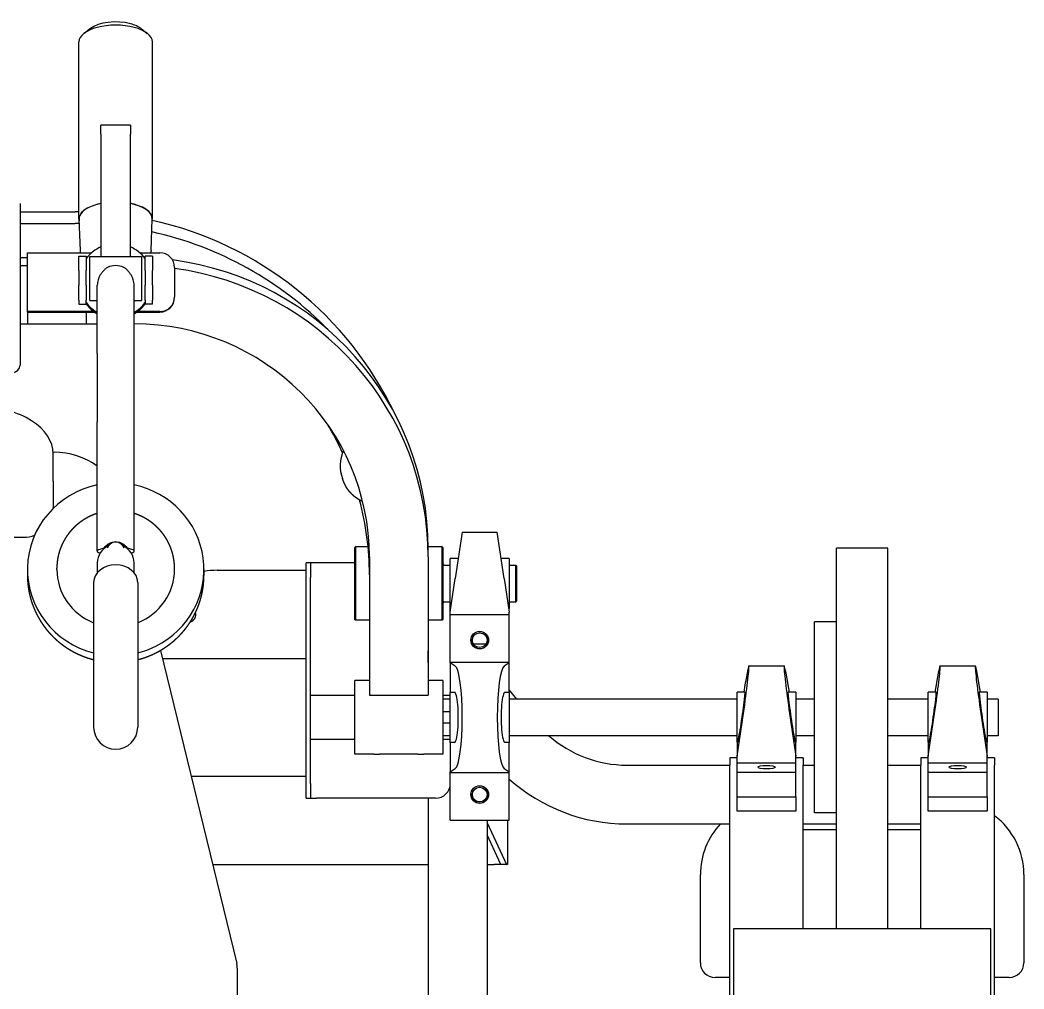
# Model space of a CAD drawing. Header units: millimetres. Extents: x -112665 to -16847, y 30630 to 100849.
# Drawn here: x -89769 to -89087, y 41914 to 42573 of the extents above; entities that cross this region are included whole.
import ezdxf

# ---------------------------------------------------------------- set-up
doc = ezdxf.new("R2010")
doc.units = ezdxf.units.MM
doc.layers.add('equipments', color=36, linetype='Continuous')
doc.layers.add('furniture', color=26, linetype='Continuous')

# ---------------------------------------------------------------- blocks, each defined once
blk = doc.blocks.new('Fit38')
at = {"layer": 'equipments'}
for p, q in [((-524.71, 1244.92), (-529.01, 1241.62)), ((-490.29, 1244.92), (-485.99, 1241.62)), ((-532.5, 1115.55), (-532.5, 1235.84)), ((-482.5, 1115.55), (-482.5, 1235.84)), ((-517.5, 1173.17), (-517.5, 1179.17)), ((-497.5, 1179.17), (-517.5, 1179.17)), ((-497.5, 1179.17), (-497.5, 1173.17)), ((-517.5, 1173.17), (-517.5, 1089.91)), ((-497.5, 1089.91), (-497.5, 1173.17)), ((-572.5, 1126), (-572.5, 1016)), ((-572.5, 1120.21), (-535, 1120.21)), ((-531.53, 1093.94), (-532.37, 1115.35)), ((-483.47, 1093.94), (-482.63, 1115.35)), ((-572.5, 1112.27), (-535, 1112.27)), ((-567.5, 1092.39), (-523.88, 1092.39)), ((-567.5, 1052.41), (-567.5, 1092.39)), ((-491.12, 1092.39), (-477.5, 1092.39)), ((-572.5, 1089.21), (-567.5, 1089.21)), ((-532.5, 1080.43), (-532.5, 1090.09)), ((-532.5, 1090.09), (-527.5, 1090.09)), ((-527.5, 1090.09), (-527.5, 1080.43)), ((-525, 1089.91), (-490, 1089.91)), ((-525, 1059.91), (-525, 1089.91)), ((-490, 1089.91), (-490, 1059.91)), ((-487.5, 1080.43), (-487.5, 1090.09)), ((-482.5, 1090.09), (-487.5, 1090.09)), ((-482.5, 1090.09), (-482.5, 1080.43)), ((-572.5, 1083.65), (-567.5, 1083.65)), ((-532.5, 1080.43), (-532.5, 1070.44)), ((-527.5, 1070.44), (-527.5, 1080.43)), ((-487.5, 1080.43), (-487.5, 1070.44)), ((-482.5, 1070.44), (-482.5, 1080.43)), ((-467.5, 1082.39), (-467.5, 1062.41)), ((-532.5, 1060.1), (-532.5, 1070.44)), ((-527.5, 1070.44), (-527.5, 1060.1)), ((-520, 1023.93), (-520, 1070.28)), ((-495, 1023.93), (-495, 1070.28)), ((-487.5, 1060.1), (-487.5, 1070.44)), ((-482.5, 1070.44), (-482.5, 1060.1)), ((-532.5, 1060.1), (-532.5, 1057.48)), ((-527.5, 1057.48), (-527.5, 1060.1)), ((-527.5, 1057.48), (-527.5, 1058.53)), ((-525, 1059.91), (-520, 1059.91)), ((-495, 1059.91), (-490, 1059.91)), ((-487.5, 1060.1), (-487.5, 1057.48)), ((-487.5, 1058.53), (-487.5, 1057.48)), ((-482.5, 1057.48), (-482.5, 1060.1)), ((-467.5, 1062.06), (-467.5, 1062.41)), ((-522.41, 1052.41), (-567.5, 1052.41)), ((-567.5, 1052.06), (-567.5, 1052.41)), ((-567.5, 1052.06), (-521.92, 1052.06)), ((-527.5, 1052.06), (-567.5, 1052.06)), ((-567.5, 1052.06), (-567.5, 1044.04)), ((-532.5, 1057.48), (-527.5, 1057.48)), ((-527.5, 1052.06), (-527.5, 1044.04)), ((-493.08, 1052.06), (-477.5, 1052.06)), ((-477.5, 1052.41), (-492.59, 1052.41)), ((-482.5, 1057.48), (-487.5, 1057.48)), ((-572.5, 1044.04), (-520, 1044.04)), ((-567.5, 1044.04), (-527.5, 1044.04)), ((-520, 1023.93), (-520, 977.48)), ((-495, 977.48), (-495, 1023.93)), ((-520, 889.45), (-520, 977.48)), ((-495, 889.45), (-495, 977.48)), ((-550.02, 956.75), (-549.31, 956.75)), ((-550, 940.31), (-550, 955.79)), ((-550, 937.05), (-550, 940.31)), ((-550, 937.05), (-550, 918.96)), ((-550, 936.78), (-550, 937.05)), ((-352.51, 936.84), (-353.3, 938.94)), ((-271.9, 902.48), (-276.6, 870.87)), ((-271.9, 902.48), (-248.1, 902.48)), ((-243.4, 870.87), (-248.1, 902.48)), ((-780, 898.96), (-570, 898.96)), ((-515.5, 891.15), (-515.5, 891.44)), ((-499.5, 891.44), (-499.5, 891.15)), ((-345, 891.98), (-344.5, 892.48)), ((-345, 842.98), (-345, 891.98)), ((-344.5, 892.48), (-344.5, 842.48)), ((-335.92, 892.48), (-344.5, 892.48)), ((-285.5, 892.48), (-295, 892.48)), ((-295, 885.59), (-295, 891.16)), ((-285.5, 842.48), (-285.5, 892.48)), ((-285, 891.98), (-285.5, 892.48)), ((-285, 891.98), (-285, 842.98)), ((17.5, 891.48), (-17.5, 891.48)), ((-17.5, 873.76), (-17.5, 891.48)), ((17.5, 873.76), (17.5, 891.48)), ((-520, 881.55), (-520, 874.83)), ((-495, 874.83), (-495, 881.55)), ((-375, 881.48), (-378, 881.48)), ((-378, 871.48), (-378, 881.48)), ((-371, 881.48), (-375, 881.48)), ((-375, 881.48), (-375, 871.48)), ((-345, 881.48), (-371, 881.48)), ((-335, 885.59), (-335, 791.52)), ((-295, 885.59), (-295, 791.52)), ((-280, 867.48), (-280, 884.48)), ((-274.57, 884.48), (-280, 884.48)), ((-240, 884.48), (-245.43, 884.48)), ((-240, 884.48), (-240, 867.48)), ((-567.5, 877.13), (-567.5, 872.97)), ((-547.5, 877.13), (-547.5, 877.92)), ((-467.5, 877.13), (-467.5, 877.92)), ((-447.5, 877.13), (-447.5, 872.97)), ((-438.48, 876.48), (-378, 876.48)), ((-295, 875.15), (-295, 873.46)), ((-284, 879.95), (-280, 879.95)), ((-240, 879.95), (-235.5, 879.95)), ((-235.5, 855), (-235.5, 879.95)), ((-235, 879.45), (-235.5, 879.95)), ((-235, 879.45), (-235, 855.5)), ((-17.5, 632.62), (-17.5, 873.76)), ((17.5, 632.62), (17.5, 873.76)), ((-522.5, 868.3), (-522.5, 769.79)), ((-492.5, 868.3), (-492.5, 769.79)), ((-378, 731.48), (-378, 871.48)), ((-375, 731.48), (-375, 871.48)), ((-295, 873.46), (-295, 813.75)), ((-280, 847.97), (-276.6, 870.87)), ((-280, 850.48), (-280, 867.48)), ((-243.4, 870.87), (-240, 847.97)), ((-240, 867.48), (-240, 850.48)), ((-284, 855), (-280, 855)), ((-240, 855), (-235.5, 855)), ((-235, 855.5), (-235.5, 855)), ((-280, 847.97), (-280, 850.48)), ((-279.63, 850.48), (-280, 850.48)), ((-280, 846.48), (-280, 847.97)), ((-280, 813.98), (-280, 846.48)), ((-280, 846.48), (-240, 846.48)), ((-240, 850.48), (-240.37, 850.48)), ((-240, 846.48), (-240, 847.97)), ((-240, 813.98), (-240, 846.48)), ((-345, 842.98), (-344.5, 842.48)), ((-335, 842.48), (-344.5, 842.48)), ((-285.5, 842.48), (-295, 842.48)), ((-285, 842.98), (-285.5, 842.48)), ((-32.5, 711.48), (-32.5, 841.48)), ((-17.5, 841.48), (-32.5, 841.48)), ((-264.33, 826.48), (-255.67, 826.48)), ((-264.33, 826.48), (-255.67, 826.48)), ((-477.11, 821.99), (-425.14, 609.06)), ((-295, 813.75), (-295, 821.7)), ((-475.76, 816.48), (-378, 816.48)), ((-295, 813.75), (-295, 813.75)), ((-280, 813.54), (-280, 813.98)), ((-280, 813.98), (-240, 813.98)), ((-276.6, 811.31), (-280, 813.54)), ((-280, 813.54), (-280, 793.48)), ((-240, 813.54), (-243.4, 811.31)), ((-240, 813.54), (-240, 813.98)), ((-240, 793.48), (-240, 813.54)), ((-77, 811.54), (-53, 811.54)), ((53, 811.54), (77, 811.54)), ((-345, 751.48), (-345, 801.48)), ((-335, 801.48), (-345, 801.48)), ((-285, 801.48), (-295, 801.48)), ((-285, 801.48), (-285, 751.48)), ((-280, 759.48), (-280, 793.48)), ((-277.1, 793.48), (-280, 793.48)), ((-240, 793.48), (-242.9, 793.48)), ((-240, 794.88), (-235.02, 788.95)), ((-240, 793.48), (-240, 759.48)), ((-85, 773.18), (-85, 793.54)), ((-79.62, 793.54), (-85, 793.54)), ((-45, 793.54), (-50.38, 793.54)), ((-45, 793.54), (-45, 773.18)), ((45, 773.18), (45, 793.54)), ((50.38, 793.54), (45, 793.54)), ((85, 793.54), (79.62, 793.54)), ((85, 793.54), (85, 773.18)), ((-375, 791.48), (-345, 791.48)), ((-335, 791.52), (-295, 791.52)), ((-285, 791.48), (-280, 791.48)), ((-280, 788.95), (-285, 788.95)), ((-85, 788.95), (-240, 788.95)), ((-32.5, 788.95), (-45, 788.95)), ((45, 788.95), (17.5, 788.95)), ((92.5, 788.95), (85, 788.95)), ((92.5, 788.95), (92.5, 764)), ((-285, 780.48), (-280, 780.48)), ((-280, 772.48), (-285, 772.48)), ((-85, 759.54), (-85, 773.18)), ((-85, 750.1), (-81.6, 772.99)), ((-48.4, 772.99), (-45, 750.1)), ((-45, 773.18), (-45, 759.54)), ((45, 759.54), (45, 773.18)), ((45, 750.1), (48.4, 772.99)), ((81.6, 772.99), (85, 750.1)), ((85, 773.18), (85, 759.54)), ((-345, 761.48), (-375, 761.48)), ((-280, 764), (-285, 764)), ((-280, 761.48), (-285, 761.48)), ((-277.1, 759.48), (-280, 759.48)), ((-280, 759.48), (-280, 739.41)), ((-240, 759.48), (-242.9, 759.48)), ((-85, 764), (-240, 764)), ((-240, 739.41), (-240, 759.48)), ((-85, 759.54), (-85, 750.1)), ((-84.58, 759.54), (-85, 759.54)), ((-45, 759.54), (-45.42, 759.54)), ((-32.5, 764), (-45, 764)), ((-45, 750.1), (-45, 759.54)), ((45, 764), (17.5, 764)), ((45, 759.54), (45, 750.1)), ((45.42, 759.54), (45, 759.54)), ((85, 759.54), (84.58, 759.54)), ((92.5, 764), (85, 764)), ((85, 750.1), (85, 759.54)), ((-331.97, 751.48), (-345, 751.48)), ((-301.97, 751.48), (-328.03, 751.48)), ((-285, 751.48), (-298.03, 751.48)), ((-160, 744), (-90, 744)), ((-85, 749), (-90, 749)), ((-90, 749), (-90, 744.08)), ((-90, 582.79), (-90, 744.08)), ((-85, 745.61), (-85, 750.1)), ((-85, 739.19), (-85, 745.61)), ((-85, 745.61), (-45, 745.61)), ((-45, 745.61), (-45, 750.1)), ((-40, 749), (-45, 749)), ((-45, 739.19), (-45, 745.61)), ((-40, 749), (-40, 744.08)), ((-40, 632.62), (-40, 744.08)), ((-40, 744), (-32.5, 744)), ((17.5, 744), (40, 744)), ((45, 749), (40, 749)), ((40, 749), (40, 744.08)), ((40, 632.62), (40, 744.08)), ((45, 745.61), (45, 750.1)), ((45, 739.19), (45, 745.61)), ((45, 745.61), (85, 745.61)), ((85, 745.61), (85, 750.1)), ((90, 749), (85, 749)), ((85, 739.19), (85, 745.61)), ((90, 749), (90, 744.08)), ((90, 582.79), (90, 744.08)), ((-280, 739.41), (-276.6, 741.64)), ((-280, 738.98), (-280, 739.41)), ((-280, 706.48), (-280, 738.98)), ((-280, 738.98), (-240, 738.98)), ((-243.4, 741.64), (-240, 739.41)), ((-240, 738.98), (-240, 739.41)), ((-240, 706.48), (-240, 738.98)), ((-85, 722.53), (-85, 739.19)), ((-85, 739.19), (-45, 739.19)), ((-45, 722.53), (-45, 739.19)), ((45, 722.53), (45, 739.19)), ((45, 739.19), (85, 739.19)), ((85, 722.53), (85, 739.19)), ((-456.24, 736.48), (-378, 736.48)), ((-378, 721.48), (-378, 731.48)), ((-375, 731.48), (-375, 721.48)), ((-378, 721.48), (-375, 721.48)), ((-375, 721.48), (-371, 721.48)), ((-290, 721.48), (-371, 721.48)), ((-295, 721.48), (-295, 436.48)), ((-85, 712.73), (-85, 722.53)), ((-85, 722.53), (-45, 722.53)), ((-85, 722.53), (-45, 722.53)), ((-45, 722.53), (-45, 712.73)), ((45, 712.73), (45, 722.53)), ((45, 722.53), (85, 722.53)), ((45, 722.53), (85, 722.53)), ((85, 722.53), (85, 712.73)), ((-45, 712.73), (-85, 712.73)), ((-17.5, 711.48), (-32.5, 711.48)), ((85, 712.73), (45, 712.73)), ((-280, 706.48), (-240, 706.48)), ((-255, 706.48), (-255, 436.48)), ((-255, 704.85), (-241.84, 676.48)), ((-241.21, 706.48), (-241.21, 676.48)), ((-160, 704), (-90, 704)), ((-40, 704), (-17.5, 704)), ((17.5, 704), (40, 704)), ((-245.71, 676.48), (-255, 696.52)), ((-17.5, 700), (-40, 700)), ((40, 700), (17.5, 700)), ((-438.48, 676.48), (-295, 676.48)), ((-255, 676.48), (-250.21, 676.48)), ((-245.71, 676.48), (-250.21, 676.48)), ((-241.84, 676.48), (-245.71, 676.48)), ((-241.84, 676.48), (-241.51, 676.48)), ((-241.21, 676.48), (-241.51, 676.48)), ((-110, 609.59), (-110, 669.59)), ((110, 669.59), (110, 609.59)), ((87.5, 632.62), (-87.5, 632.62)), ((-87.5, 632.62), (-87.5, 584.02)), ((87.5, 584.02), (87.5, 632.62)), ((-425, 605.9), (-425, 607.88)), ((-425, 605.9), (-425, 541.16)), ((-90, 599.59), (-100, 599.59)), ((100, 599.59), (90, 599.59))]:
    blk.add_line(p, q, dxfattribs=at)
for centre, radius in [((-260, 828.98), 6), ((-260, 828.98), 5), ((-260, 723.98), 6), ((-260, 723.98), 5)]:
    blk.add_circle(centre, radius, dxfattribs=at)
for centre, radius, start, end in [((-577.5, 1016), 5, 270, 0), ((-570, 918.96), 20, 358.85388, 359.99999), ((-570, 918.96), 20, 269.99999, 291.73733), ((-507.5, 881.55), 12.5, 113.82423, 180), ((-507.5, 881.55), 12.5, 0, 66.17577), ((-284, 880.95), 1, 180, 270), ((-438.48, 826.48), 50, 90, 100.39637), ((-284, 854), 1, 90, 180), ((-458.48, 846.48), 5.5, 286.74907, 14.95244), ((-260, 828.98), 5.75, 170, 100), ((-507.5, 769.79), 15, 180, 0), ((-160, 824), 80, 228.58766, 270), ((-290, 731.48), 10, 270, 0), ((-160, 824), 120, 228.18969, 270), ((-260, 723.98), 5.75, 170, 100), ((-60, 669.59), 50, 136.51859, 180), ((60, 669.59), 50, 0, 53.1301), ((-438.48, 726.48), 50, 266.39626, 270), ((-100, 609.59), 10, 180, 270), ((100, 609.59), 10, 270, 0)]:
    blk.add_arc(centre, radius, start, end, dxfattribs=at)
for centre, major_axis, ratio, start_param, end_param in [((-507.5, 1240.29), (-20, 0), 0.45399, -2.094395, -0.534633), ((-507.5, 1235.84), (25, 0), 0.45399, 1.047198, 3.141593), ((-507.5, 1240.29), (-20, 0), 0.45399, -2.606959, -2.094395), ((-507.5, 1235.84), (25, 0), 0.45399, 0, 1.047198), ((-535, 881.4), (240, 0), 0.995058, 1.560379, 1.570796), ((-507.5, 1115.55), (25, 0), 0.45399, 1.982313, 3.260219), ((-507.5, 1115.55), (-24.87, 0), 0.45399, -0.401426, 0.017794), ((-507.5, 1115.55), (-24.87, 0), 0.45399, -1.15705, -0.401426), ((-507.5, 1115.55), (25, 0), 0.45399, 1.047198, 1.159279), ((-507.5, 1115.55), (-24.87, 0), 0.45399, 3.123799, 4.298643), ((-507.5, 1115.55), (25, 0), 0.45399, -0.118626, 1.047198), ((-535, 881.4), (240, 0), 0.995058, 0.439495, 1.35076), ((-535, 873.46), (240, 0), 0.995058, 1.559329, 1.570796), ((-535, 873.46), (240, 0), 0.995058, 0.769552, 1.352287), ((-507.5, 1073.52), (25, 0), 0.999391, 1.982313, 2.498092), ((-507.5, 1073.52), (25, 0), 0.999391, 0.643501, 1.159279), ((-477.5, 1082.39), (10, 0), 0.999391, 0, 1.570796), ((-495, 891.16), (200, 0), 0.990268, 0, 1.440009), ((-507.5, 1071.82), (-12.5, 0), 0.951057, -2.034444, -1.107149), ((-495, 885.59), (200, 0), 0.990268, 0, 1.432859), ((-507.5, 1073.52), (25, 0), 0.999391, -2.498092, -2.094395), ((-507.5, 1073.52), (25, 0), 0.999391, -1.047198, -0.643501), ((-477.5, 1062.41), (10, 0), 0.999391, -1.570796, 0), ((-477.5, 1062.06), (-10, 0), 0.999391, 1.570796, 3.141593), ((-507.5, 1072.47), (-25, 0), 0.999391, 0.643501, 1.047198), ((-507.5, 1072.47), (-25, 0), 0.999391, 2.094395, 2.498092), ((-495, 885.59), (160, 0), 0.990268, 0, 1.570796), ((-600, 955.79), (-50, 0), 0.633403, 3.141592, 4.712389), ((-535, 873.46), (200, 0), 0.995058, 0.430221, 0.540803), ((-549.31, 907), (-50, 0), 0.995058, -2.19717, -1.570796), ((-330, 947.6), (-24.87, 0), 0.995058, -0.428522, 0.357531), ((-507.5, 877.13), (60, 0), 0.978148, 1.780667, 4.459709), ((-507.5, 877.13), (60, 0), 0.978148, -1.099557, 1.360926), ((-535, 873.46), (200, 0), 0.995058, 0.000139, 0.258269), ((-507.5, 889.81), (-6, 0), 0.978148, -1.570796, -0.301097), ((-507.5, 889.81), (-6, 0), 0.978148, -2.840496, -1.570796), ((-507.5, 889.45), (12.5, 0), 0.207912, 2.265295, 3.691897), ((-507.5, 889.45), (12.5, 0), 0.207912, -0.550305, 0.876298), ((-507.5, 877.13), (-40, 0), 0.978148, 0, 1.1864), ((-507.5, 868.3), (-15, 0), 0.788011, -1.570796, 0), ((-507.5, 868.3), (-15, 0), 0.788011, 3.141593, 4.712389), ((-507.5, 877.13), (-40, 0), 0.978148, 1.955193, 3.141593), ((-535, 873.46), (240, 0), 0.995058, 0, 0.000127), ((-507.5, 877.13), (60, 0), 0.978148, -1.318116, -1.099557), ((-82.1, 776.54), (5.11, 35), 0.028737, -1.668325, 1.067808), ((-47.9, 776.54), (-5.11, 35), 0.028737, -1.067808, 1.668325), ((47.9, 776.54), (5.11, 35), 0.028737, -1.668325, 1.067808), ((82.1, 776.54), (-5.11, 35), 0.028737, -1.067808, 1.668325), ((-277.1, 776.48), (0, 35), 0.148676, -3.044616, -0.096977), ((-242.9, 776.48), (0, -35), 0.148676, -3.044616, -0.096977), ((-277.1, 776.48), (0, -17), 0.148676, 0, 3.141593), ((-242.9, 776.48), (0, 17), 0.148676, 0, 3.141593), ((-82.1, 776.54), (2.48, 17), 0.028737, -3.137401, 0.004192), ((-47.9, 776.54), (-2.48, 17), 0.028737, -0.004192, 3.137401), ((47.9, 776.54), (2.48, 17), 0.028737, -3.137401, 0.004192), ((82.1, 776.54), (-2.48, 17), 0.028737, -0.004192, 3.137401), ((-430, 607.88), (-5, 0), 0.995058, 3.141593, 3.379837)]:
    blk.add_ellipse(centre, major_axis=major_axis, ratio=ratio, start_param=start_param, end_param=end_param, dxfattribs=at)
for centre in [(-65, 742.65), (65, 742.65)]:
    blk.add_ellipse(centre, major_axis=(6, 0), ratio=0.197393, dxfattribs=at)
for points, degree in [([(-531.52, 1093.77), (-531.53, 1093.94)], 1), ([(-531.51, 1093.59), (-531.52, 1093.77)], 1), ([(-531.49, 1093.42), (-531.51, 1093.59)], 1), ([(-531.46, 1093.25), (-531.49, 1093.42)], 1), ([(-531.43, 1093.07), (-531.46, 1093.25)], 1), ([(-531.39, 1092.9), (-531.43, 1093.07)], 1), ([(-531.35, 1092.73), (-531.39, 1092.9)], 1), ([(-531.31, 1092.56), (-531.35, 1092.73)], 1), ([(-531.26, 1092.39), (-531.31, 1092.56)], 1), ([(-531.26, 1092.39), (-531.26, 1092.39)], 1), ([(-483.69, 1092.55), (-483.74, 1092.39)], 1), ([(-483.65, 1092.72), (-483.69, 1092.55)], 1), ([(-483.61, 1092.9), (-483.65, 1092.72)], 1), ([(-483.57, 1093.07), (-483.61, 1092.9)], 1), ([(-483.54, 1093.24), (-483.57, 1093.07)], 1), ([(-483.51, 1093.42), (-483.54, 1093.24)], 1), ([(-483.49, 1093.59), (-483.51, 1093.42)], 1), ([(-483.48, 1093.77), (-483.49, 1093.59)], 1), ([(-483.47, 1093.94), (-483.48, 1093.77)], 1), ([(-352.39, 936.52), (-352.51, 936.84)], 1), ([(-352.26, 936.21), (-352.39, 936.52)], 1), ([(-352.13, 935.89), (-352.26, 936.21)], 1), ([(-352, 935.57), (-352.13, 935.89)], 1), ([(-351.85, 935.26), (-352, 935.57)], 1), ([(-351.71, 934.95), (-351.85, 935.26)], 1), ([(-351.56, 934.64), (-351.71, 934.95)], 1), ([(-351.4, 934.34), (-351.56, 934.64)], 1), ([(-351.25, 934.03), (-351.4, 934.34)], 1), ([(-351.08, 933.73), (-351.25, 934.03)], 1), ([(-350.91, 933.43), (-351.08, 933.73)], 1), ([(-350.74, 933.13), (-350.91, 933.43)], 1), ([(-350.57, 932.84), (-350.74, 933.13)], 1), ([(-350.36, 932.51), (-350.57, 932.84)], 1), ([(-350.16, 932.19), (-350.36, 932.51)], 1), ([(-349.95, 931.87), (-350.16, 932.19)], 1), ([(-349.73, 931.56), (-349.95, 931.87)], 1), ([(-349.51, 931.24), (-349.73, 931.56)], 1), ([(-349.28, 930.93), (-349.51, 931.24)], 1), ([(-349.05, 930.63), (-349.28, 930.93)], 1), ([(-348.81, 930.33), (-349.05, 930.63)], 1), ([(-348.57, 930.03), (-348.81, 930.33)], 1), ([(-348.32, 929.74), (-348.57, 930.03)], 1), ([(-348.07, 929.45), (-348.32, 929.74)], 1), ([(-347.81, 929.16), (-348.07, 929.45)], 1), ([(-347.55, 928.88), (-347.81, 929.16)], 1), ([(-347.29, 928.6), (-347.55, 928.88)], 1), ([(-347.02, 928.33), (-347.29, 928.6)], 1), ([(-346.75, 928.06), (-347.02, 928.33)], 1), ([(-346.47, 927.79), (-346.75, 928.06)], 1), ([(-346.19, 927.53), (-346.47, 927.79)], 1), ([(-345.9, 927.28), (-346.19, 927.53)], 1), ([(-345.61, 927.03), (-345.9, 927.28)], 1), ([(-345.32, 926.78), (-345.61, 927.03)], 1), ([(-345.02, 926.54), (-345.32, 926.78)], 1), ([(-344.71, 926.3), (-345.02, 926.54)], 1), ([(-344.41, 926.07), (-344.71, 926.3)], 1), ([(-344.1, 925.84), (-344.41, 926.07)], 1), ([(-343.79, 925.62), (-344.1, 925.84)], 1), ([(-343.47, 925.41), (-343.79, 925.62)], 1), ([(-343.15, 925.19), (-343.47, 925.41)], 1), ([(-342.82, 924.99), (-343.15, 925.19)], 1), ([(-342.5, 924.79), (-342.82, 924.99)], 1), ([(-342.17, 924.59), (-342.5, 924.79)], 1), ([(-341.83, 924.4), (-342.17, 924.59)], 1), ([(-341.5, 924.21), (-341.83, 924.4)], 1), ([(-341.16, 924.03), (-341.5, 924.21)], 1), ([(-340.82, 923.86), (-341.16, 924.03)], 1), ([(-340.47, 923.69), (-340.82, 923.86)], 1), ([(-340.12, 923.52), (-340.47, 923.69)], 1), ([(-339.77, 923.36), (-340.12, 923.52)], 1), ([(-339.59, 923.29), (-339.77, 923.36)], 1), ([(-521.76, 914.57), (-522.35, 914.34)], 1), ([(-521.16, 914.79), (-521.76, 914.57)], 1), ([(-520.55, 915), (-521.16, 914.79)], 1), ([(-520, 915.18), (-520.55, 915)], 1), ([(-494.73, 915.1), (-495, 915.18)], 1), ([(-494.13, 914.89), (-494.73, 915.1)], 1), ([(-493.53, 914.68), (-494.13, 914.89)], 1), ([(-492.93, 914.45), (-493.53, 914.68)], 1), ([(-533.31, 907.89), (-533.79, 907.48)], 1), ([(-532.81, 908.29), (-533.31, 907.89)], 1), ([(-532.31, 908.69), (-532.81, 908.29)], 1), ([(-531.81, 909.07), (-532.31, 908.69)], 1), ([(-531.29, 909.45), (-531.81, 909.07)], 1), ([(-530.78, 909.82), (-531.29, 909.45)], 1), ([(-530.25, 910.19), (-530.78, 909.82)], 1), ([(-529.72, 910.54), (-530.25, 910.19)], 1), ([(-529.18, 910.89), (-529.72, 910.54)], 1), ([(-528.64, 911.22), (-529.18, 910.89)], 1), ([(-528.09, 911.55), (-528.64, 911.22)], 1), ([(-527.54, 911.87), (-528.09, 911.55)], 1), ([(-526.98, 912.18), (-527.54, 911.87)], 1), ([(-526.42, 912.48), (-526.98, 912.18)], 1), ([(-525.85, 912.78), (-526.42, 912.48)], 1), ([(-525.28, 913.06), (-525.85, 912.78)], 1), ([(-524.7, 913.34), (-525.28, 913.06)], 1), ([(-524.12, 913.6), (-524.7, 913.34)], 1), ([(-523.54, 913.86), (-524.12, 913.6)], 1), ([(-522.95, 914.11), (-523.54, 913.86)], 1), ([(-522.35, 914.34), (-522.95, 914.11)], 1), ([(-492.33, 914.22), (-492.93, 914.45)], 1), ([(-491.74, 913.98), (-492.33, 914.22)], 1), ([(-491.16, 913.73), (-491.74, 913.98)], 1), ([(-490.58, 913.47), (-491.16, 913.73)], 1), ([(-490, 913.2), (-490.58, 913.47)], 1), ([(-489.42, 912.92), (-490, 913.2)], 1), ([(-488.86, 912.63), (-489.42, 912.92)], 1), ([(-488.29, 912.33), (-488.86, 912.63)], 1), ([(-487.73, 912.02), (-488.29, 912.33)], 1), ([(-487.18, 911.71), (-487.73, 912.02)], 1), ([(-486.63, 911.39), (-487.18, 911.71)], 1), ([(-486.09, 911.05), (-486.63, 911.39)], 1), ([(-485.55, 910.71), (-486.09, 911.05)], 1), ([(-485.02, 910.37), (-485.55, 910.71)], 1), ([(-484.49, 910.01), (-485.02, 910.37)], 1), ([(-483.97, 909.64), (-484.49, 910.01)], 1), ([(-483.46, 909.27), (-483.97, 909.64)], 1), ([(-482.95, 908.89), (-483.46, 909.27)], 1), ([(-482.45, 908.5), (-482.95, 908.89)], 1), ([(-481.95, 908.11), (-482.45, 908.5)], 1), ([(-481.46, 907.7), (-481.95, 908.11)], 1), ([(-539.84, 901.01), (-540.21, 900.49)], 1), ([(-539.46, 901.51), (-539.84, 901.01)], 1), ([(-539.07, 902.01), (-539.46, 901.51)], 1), ([(-538.67, 902.5), (-539.07, 902.01)], 1), ([(-538.26, 902.99), (-538.67, 902.5)], 1), ([(-537.85, 903.47), (-538.26, 902.99)], 1), ([(-537.43, 903.95), (-537.85, 903.47)], 1), ([(-537, 904.41), (-537.43, 903.95)], 1), ([(-536.56, 904.87), (-537, 904.41)], 1), ([(-536.12, 905.33), (-536.56, 904.87)], 1), ([(-535.67, 905.77), (-536.12, 905.33)], 1), ([(-535.21, 906.21), (-535.67, 905.77)], 1), ([(-534.74, 906.64), (-535.21, 906.21)], 1), ([(-534.27, 907.07), (-534.74, 906.64)], 1), ([(-533.79, 907.48), (-534.27, 907.07)], 1), ([(-480.98, 907.29), (-481.46, 907.7)], 1), ([(-480.51, 906.87), (-480.98, 907.29)], 1), ([(-480.04, 906.44), (-480.51, 906.87)], 1), ([(-479.58, 906.01), (-480.04, 906.44)], 1), ([(-479.12, 905.57), (-479.58, 906.01)], 1), ([(-478.68, 905.12), (-479.12, 905.57)], 1), ([(-478.24, 904.67), (-478.68, 905.12)], 1), ([(-477.81, 904.2), (-478.24, 904.67)], 1), ([(-477.38, 903.73), (-477.81, 904.2)], 1), ([(-476.96, 903.26), (-477.38, 903.73)], 1), ([(-476.56, 902.78), (-476.96, 903.26)], 1), ([(-476.15, 902.29), (-476.56, 902.78)], 1), ([(-475.76, 901.79), (-476.15, 902.29)], 1), ([(-475.38, 901.29), (-475.76, 901.79)], 1), ([(-475, 900.79), (-475.38, 901.29)], 1), ([(-543.74, 894.53), (-544, 893.96)], 1), ([(-543.46, 895.09), (-543.74, 894.53)], 1), ([(-543.18, 895.66), (-543.46, 895.09)], 1), ([(-542.88, 896.21), (-543.18, 895.66)], 1), ([(-542.58, 896.77), (-542.88, 896.21)], 1), ([(-542.27, 897.31), (-542.58, 896.77)], 1), ([(-541.95, 897.86), (-542.27, 897.31)], 1), ([(-541.62, 898.39), (-541.95, 897.86)], 1), ([(-541.28, 898.93), (-541.62, 898.39)], 1), ([(-540.93, 899.45), (-541.28, 898.93)], 1), ([(-540.58, 899.98), (-540.93, 899.45)], 1), ([(-540.21, 900.49), (-540.58, 899.98)], 1), ([(-474.63, 900.28), (-475, 900.79)], 1), ([(-474.27, 899.76), (-474.63, 900.28)], 1), ([(-473.92, 899.24), (-474.27, 899.76)], 1), ([(-473.58, 898.71), (-473.92, 899.24)], 1), ([(-473.25, 898.18), (-473.58, 898.71)], 1), ([(-472.92, 897.64), (-473.25, 898.18)], 1), ([(-472.6, 897.09), (-472.92, 897.64)], 1), ([(-472.3, 896.54), (-472.6, 897.09)], 1), ([(-472, 895.99), (-472.3, 896.54)], 1), ([(-471.71, 895.43), (-472, 895.99)], 1), ([(-471.43, 894.87), (-471.71, 895.43)], 1), ([(-471.16, 894.3), (-471.43, 894.87)], 1), ([(-470.89, 893.73), (-471.16, 894.3)], 1), ([(-546.28, 887.55), (-546.4, 887.05)], 1), ([(-546.14, 888.05), (-546.28, 887.55)], 1), ([(-545.97, 888.65), (-546.14, 888.05)], 1), ([(-545.79, 889.25), (-545.97, 888.65)], 1), ([(-545.6, 889.85), (-545.79, 889.25)], 1), ([(-545.4, 890.45), (-545.6, 889.85)], 1), ([(-545.19, 891.04), (-545.4, 890.45)], 1), ([(-544.98, 891.63), (-545.19, 891.04)], 1), ([(-544.75, 892.22), (-544.98, 891.63)], 1), ([(-544.51, 892.8), (-544.75, 892.22)], 1), ([(-544.26, 893.38), (-544.51, 892.8)], 1), ([(-544, 893.96), (-544.26, 893.38)], 1), ([(-470.64, 893.16), (-470.89, 893.73)], 1), ([(-470.4, 892.58), (-470.64, 893.16)], 1), ([(-470.16, 892), (-470.4, 892.58)], 1), ([(-469.94, 891.41), (-470.16, 892)], 1), ([(-469.73, 890.82), (-469.94, 891.41)], 1), ([(-469.52, 890.23), (-469.73, 890.82)], 1), ([(-469.32, 889.63), (-469.52, 890.23)], 1), ([(-469.14, 889.03), (-469.32, 889.63)], 1), ([(-468.96, 888.43), (-469.14, 889.03)], 1), ([(-468.8, 887.83), (-468.96, 888.43)], 1), ([(-468.64, 887.22), (-468.8, 887.83)], 1), ([(-547.41, 880.48), (-547.45, 879.96)], 1), ([(-547.38, 880.99), (-547.41, 880.48)], 1), ([(-547.33, 881.5), (-547.38, 880.99)], 1), ([(-547.28, 882.01), (-547.33, 881.5)], 1), ([(-547.22, 882.52), (-547.28, 882.01)], 1), ([(-547.16, 883.02), (-547.22, 882.52)], 1), ([(-547.09, 883.53), (-547.16, 883.02)], 1), ([(-547.01, 884.04), (-547.09, 883.53)], 1), ([(-546.93, 884.54), (-547.01, 884.04)], 1), ([(-546.83, 885.05), (-546.93, 884.54)], 1), ([(-546.74, 885.55), (-546.83, 885.05)], 1), ([(-546.63, 886.05), (-546.74, 885.55)], 1), ([(-546.52, 886.55), (-546.63, 886.05)], 1), ([(-546.4, 887.05), (-546.52, 886.55)], 1), ([(-468.49, 886.61), (-468.64, 887.22)], 1), ([(-468.36, 886), (-468.49, 886.61)], 1), ([(-468.23, 885.38), (-468.36, 886)], 1), ([(-468.11, 884.77), (-468.23, 885.38)], 1), ([(-468.01, 884.15), (-468.11, 884.77)], 1), ([(-467.91, 883.53), (-468.01, 884.15)], 1), ([(-467.83, 882.91), (-467.91, 883.53)], 1), ([(-467.75, 882.29), (-467.83, 882.91)], 1), ([(-467.68, 881.67), (-467.75, 882.29)], 1), ([(-467.63, 881.04), (-467.68, 881.67)], 1), ([(-467.58, 880.42), (-467.63, 881.04)], 1), ([(-547.49, 878.94), (-547.5, 878.43)], 1), ([(-547.5, 878.43), (-547.5, 877.92)], 1), ([(-547.47, 879.45), (-547.49, 878.94)], 1), ([(-547.45, 879.96), (-547.47, 879.45)], 1), ([(-467.55, 879.79), (-467.58, 880.42)], 1), ([(-467.52, 879.17), (-467.55, 879.79)], 1), ([(-467.51, 878.54), (-467.52, 879.17)], 1), ([(-467.5, 877.92), (-467.51, 878.54)], 1), ([(-295, 875.15), (-295, 875.16), (-295, 875.17), (-295, 875.18)], 3), ([(-567.5, 872.97), (-567.49, 872.03)], 1), ([(-567.49, 872.03), (-567.47, 871.09)], 1), ([(-567.47, 871.09), (-567.43, 870.15)], 1), ([(-567.43, 870.15), (-567.38, 869.21)], 1), ([(-567.38, 869.21), (-567.31, 868.27)], 1), ([(-567.31, 868.27), (-567.23, 867.33)], 1), ([(-567.23, 867.33), (-567.13, 866.4)], 1), ([(-447.91, 866.05), (-447.83, 866.82)], 1), ([(-447.83, 866.82), (-447.75, 867.58)], 1), ([(-447.75, 867.58), (-447.68, 868.35)], 1), ([(-447.68, 868.35), (-447.63, 869.12)], 1), ([(-447.63, 869.12), (-447.58, 869.89)], 1), ([(-447.58, 869.89), (-447.55, 870.66)], 1), ([(-447.55, 870.66), (-447.52, 871.43)], 1), ([(-447.52, 871.43), (-447.51, 872.2)], 1), ([(-447.51, 872.2), (-447.5, 872.97)], 1), ([(-567.13, 866.4), (-567.01, 865.46)], 1), ([(-567.01, 865.46), (-566.89, 864.53)], 1), ([(-566.89, 864.53), (-566.74, 863.6)], 1), ([(-566.74, 863.6), (-566.58, 862.67)], 1), ([(-566.58, 862.67), (-566.41, 861.75)], 1), ([(-566.41, 861.75), (-566.22, 860.83)], 1), ([(-566.22, 860.83), (-566.02, 859.91)], 1), ([(-449.14, 859.22), (-448.97, 859.97)], 1), ([(-448.97, 859.97), (-448.8, 860.73)], 1), ([(-448.8, 860.73), (-448.64, 861.48)], 1), ([(-448.64, 861.48), (-448.5, 862.24)], 1), ([(-448.5, 862.24), (-448.36, 863)], 1), ([(-448.36, 863), (-448.23, 863.76)], 1), ([(-448.23, 863.76), (-448.12, 864.52)], 1), ([(-448.12, 864.52), (-448.01, 865.28)], 1), ([(-448.01, 865.28), (-447.91, 866.05)], 1), ([(-566.02, 859.91), (-565.8, 858.99)], 1), ([(-565.8, 858.99), (-565.57, 858.08)], 1), ([(-565.57, 858.08), (-565.32, 857.17)], 1), ([(-565.32, 857.17), (-565.06, 856.27)], 1), ([(-565.06, 856.27), (-564.78, 855.37)], 1), ([(-564.78, 855.37), (-564.49, 854.47)], 1), ([(-564.49, 854.47), (-564.18, 853.58)], 1), ([(-564.18, 853.58), (-563.86, 852.69)], 1), ([(-451.28, 852.32), (-450.95, 853.21)], 1), ([(-450.95, 853.21), (-450.64, 854.1)], 1), ([(-450.64, 854.1), (-450.34, 855)], 1), ([(-450.34, 855), (-450.05, 855.91)], 1), ([(-450.05, 855.91), (-449.78, 856.82)], 1), ([(-449.78, 856.82), (-449.53, 857.73)], 1), ([(-449.53, 857.73), (-449.33, 858.48)], 1), ([(-449.33, 858.48), (-449.14, 859.22)], 1), ([(-563.86, 852.69), (-563.52, 851.81)], 1), ([(-563.52, 851.81), (-563.18, 850.93)], 1), ([(-563.18, 850.93), (-562.81, 850.06)], 1), ([(-562.81, 850.06), (-562.44, 849.2)], 1), ([(-562.44, 849.2), (-562.04, 848.34)], 1), ([(-562.04, 848.34), (-561.64, 847.49)], 1), ([(-561.64, 847.49), (-561.22, 846.64)], 1), ([(-561.22, 846.64), (-560.79, 845.8)], 1), ([(-453.98, 846.25), (-453.55, 847.1)], 1), ([(-453.55, 847.1), (-453.14, 847.95)], 1), ([(-453.14, 847.95), (-452.74, 848.81)], 1), ([(-452.74, 848.81), (-452.35, 849.68)], 1), ([(-452.35, 849.68), (-451.98, 850.55)], 1), ([(-451.98, 850.55), (-451.62, 851.43)], 1), ([(-451.62, 851.43), (-451.28, 852.32)], 1), ([(-560.79, 845.8), (-560.34, 844.97)], 1), ([(-560.34, 844.97), (-559.88, 844.14)], 1), ([(-559.88, 844.14), (-559.41, 843.33)], 1), ([(-559.41, 843.33), (-558.93, 842.52)], 1), ([(-558.93, 842.52), (-558.43, 841.72)], 1), ([(-558.43, 841.72), (-557.92, 840.92)], 1), ([(-557.92, 840.92), (-557.4, 840.14)], 1), ([(-557.4, 840.14), (-556.86, 839.36)], 1), ([(-458.42, 838.96), (-457.87, 839.74)], 1), ([(-457.87, 839.74), (-457.34, 840.53)], 1), ([(-457.34, 840.53), (-456.82, 841.33)], 1), ([(-456.82, 841.33), (-456.31, 842.13)], 1), ([(-456.31, 842.13), (-455.82, 842.94)], 1), ([(-455.82, 842.94), (-455.34, 843.75)], 1), ([(-455.34, 843.75), (-454.87, 844.58)], 1), ([(-454.87, 844.58), (-454.42, 845.41)], 1), ([(-454.42, 845.41), (-453.98, 846.25)], 1), ([(-556.86, 839.36), (-556.31, 838.59)], 1), ([(-556.31, 838.59), (-555.75, 837.83)], 1), ([(-555.75, 837.83), (-555.18, 837.08)], 1), ([(-555.18, 837.08), (-554.59, 836.33)], 1), ([(-554.59, 836.33), (-553.99, 835.59)], 1), ([(-553.99, 835.59), (-553.38, 834.87)], 1), ([(-553.38, 834.87), (-552.76, 834.15)], 1), ([(-552.76, 834.15), (-552.12, 833.44)], 1), ([(-552.12, 833.44), (-551.48, 832.75)], 1), ([(-551.48, 832.75), (-550.82, 832.06)], 1), ([(-463.91, 832.34), (-463.25, 833.04)], 1), ([(-463.25, 833.04), (-462.61, 833.74)], 1), ([(-462.61, 833.74), (-461.98, 834.46)], 1), ([(-461.98, 834.46), (-461.35, 835.18)], 1), ([(-461.35, 835.18), (-460.74, 835.92)], 1), ([(-460.74, 835.92), (-460.14, 836.67)], 1), ([(-460.14, 836.67), (-459.56, 837.42)], 1), ([(-459.56, 837.42), (-458.98, 838.18)], 1), ([(-458.98, 838.18), (-458.42, 838.96)], 1), ([(-550.82, 832.06), (-550.15, 831.39)], 1), ([(-550.15, 831.39), (-549.47, 830.72)], 1), ([(-549.47, 830.72), (-548.78, 830.07)], 1), ([(-548.78, 830.07), (-548.08, 829.43)], 1), ([(-548.08, 829.43), (-547.38, 828.79)], 1), ([(-547.38, 828.79), (-546.66, 828.17)], 1), ([(-546.66, 828.17), (-545.93, 827.56)], 1), ([(-545.93, 827.56), (-545.19, 826.97)], 1), ([(-545.19, 826.97), (-544.44, 826.38)], 1), ([(-544.44, 826.38), (-543.68, 825.81)], 1), ([(-471.83, 825.43), (-471.06, 826)], 1), ([(-471.06, 826), (-470.29, 826.59)], 1), ([(-470.29, 826.59), (-469.54, 827.18)], 1), ([(-469.54, 827.18), (-468.8, 827.79)], 1), ([(-468.8, 827.79), (-468.07, 828.4)], 1), ([(-468.07, 828.4), (-467.35, 829.03)], 1), ([(-467.35, 829.03), (-466.64, 829.67)], 1), ([(-466.64, 829.67), (-465.95, 830.32)], 1), ([(-465.95, 830.32), (-465.26, 830.98)], 1), ([(-465.26, 830.98), (-464.58, 831.66)], 1), ([(-464.58, 831.66), (-463.91, 832.34)], 1), ([(-543.68, 825.81), (-542.92, 825.25)], 1), ([(-542.92, 825.25), (-542.14, 824.7)], 1), ([(-542.14, 824.7), (-541.35, 824.16)], 1), ([(-541.35, 824.16), (-540.56, 823.63)], 1), ([(-540.56, 823.63), (-539.75, 823.11)], 1), ([(-539.75, 823.11), (-538.93, 822.61)], 1), ([(-538.93, 822.61), (-538.11, 822.12)], 1), ([(-538.11, 822.12), (-537.28, 821.65)], 1), ([(-537.28, 821.65), (-536.45, 821.18)], 1), ([(-536.45, 821.18), (-535.6, 820.73)], 1), ([(-535.6, 820.73), (-534.75, 820.3)], 1), ([(-534.75, 820.3), (-533.89, 819.87)], 1), ([(-533.89, 819.87), (-533.03, 819.46)], 1), ([(-533.03, 819.46), (-532.15, 819.07)], 1), ([(-532.15, 819.07), (-531.28, 818.69)], 1), ([(-483.51, 818.78), (-482.63, 819.17)], 1), ([(-482.63, 819.17), (-481.75, 819.57)], 1), ([(-481.75, 819.57), (-480.89, 819.98)], 1), ([(-480.89, 819.98), (-480.02, 820.41)], 1), ([(-480.02, 820.41), (-479.17, 820.85)], 1), ([(-479.17, 820.85), (-478.32, 821.31)], 1), ([(-478.32, 821.31), (-477.48, 821.78)], 1), ([(-477.48, 821.78), (-476.65, 822.26)], 1), ([(-476.65, 822.26), (-475.83, 822.76)], 1), ([(-475.83, 822.76), (-475.01, 823.27)], 1), ([(-475.01, 823.27), (-474.2, 823.79)], 1), ([(-474.2, 823.79), (-473.4, 824.32)], 1), ([(-473.4, 824.32), (-472.61, 824.87)], 1), ([(-472.61, 824.87), (-471.83, 825.43)], 1), ([(-531.28, 818.69), (-530.39, 818.32)], 1), ([(-530.39, 818.32), (-529.5, 817.97)], 1), ([(-529.5, 817.97), (-528.61, 817.63)], 1), ([(-528.61, 817.63), (-527.71, 817.3)], 1), ([(-527.71, 817.3), (-526.8, 816.99)], 1), ([(-526.8, 816.99), (-525.89, 816.69)], 1), ([(-525.89, 816.69), (-524.98, 816.41)], 1), ([(-524.98, 816.41), (-524.05, 816.14)], 1), ([(-524.05, 816.14), (-523.13, 815.89)], 1), ([(-523.13, 815.89), (-522.5, 815.73)], 1), ([(-492.5, 815.73), (-491.69, 815.94)], 1), ([(-491.69, 815.94), (-490.76, 816.19)], 1), ([(-490.76, 816.19), (-489.84, 816.47)], 1), ([(-489.84, 816.47), (-488.92, 816.75)], 1), ([(-488.92, 816.75), (-488, 817.06)], 1), ([(-488, 817.06), (-487.09, 817.37)], 1), ([(-487.09, 817.37), (-486.19, 817.7)], 1), ([(-486.19, 817.7), (-485.29, 818.05)], 1), ([(-485.29, 818.05), (-484.4, 818.41)], 1), ([(-484.4, 818.41), (-483.51, 818.78)], 1)]:
    blk.add_open_spline(points, degree=degree, dxfattribs=at)
for points, knots in [([(-513.09, 1082.46), (-513.68, 1082.08), (-514.24, 1081.65), (-515.35, 1080.67), (-515.89, 1080.11), (-516.87, 1078.94), (-517.32, 1078.33), (-518.05, 1077.18), (-518.36, 1076.6), (-518.93, 1075.39), (-519.18, 1074.76), (-519.59, 1073.47), (-519.75, 1072.81), (-519.95, 1071.52), (-520, 1070.88), (-520, 1070.28)], [2.390636, 2.390636, 2.390636, 2.390636, 4.473779, 4.473779, 6.710669, 6.710669, 8.947558, 8.947558, 10.851488, 10.851488, 12.755418, 12.755418, 14.659348, 14.659348, 16.563278, 16.563278, 16.563278, 16.563278]), ([(-495, 1070.28), (-495, 1070.88), (-495.05, 1071.52), (-495.25, 1072.81), (-495.41, 1073.47), (-495.82, 1074.76), (-496.07, 1075.39), (-496.64, 1076.6), (-496.95, 1077.18), (-497.68, 1078.33), (-498.13, 1078.94), (-499.11, 1080.11), (-499.65, 1080.67), (-500.76, 1081.65), (-501.32, 1082.08), (-501.91, 1082.46)], [16.563278, 16.563278, 16.563278, 16.563278, 18.467208, 18.467208, 20.371138, 20.371138, 22.275067, 22.275067, 24.178997, 24.178997, 26.415887, 26.415887, 28.652777, 28.652777, 30.73592, 30.73592, 30.73592, 30.73592]), ([(-515.5, 891.44), (-515.21, 891.87), (-514.9, 892.27), (-514.15, 893.11), (-513.67, 893.56), (-512.61, 894.38), (-512.03, 894.75), (-510.81, 895.34), (-510.16, 895.57), (-508.84, 895.88), (-508.16, 895.96), (-506.84, 895.96), (-506.16, 895.88), (-504.84, 895.57), (-504.19, 895.34), (-502.97, 894.75), (-502.39, 894.38), (-501.33, 893.56), (-500.85, 893.11), (-500.1, 892.27), (-499.79, 891.87), (-499.5, 891.44)], [-25.647308, -25.647308, -25.647308, -25.647308, -24.098555, -24.098555, -22.111603, -22.111603, -20.12465, -20.12465, -18.137698, -18.137698, -16.150746, -16.150746, -14.163793, -14.163793, -12.176841, -12.176841, -10.189888, -10.189888, -8.202936, -8.202936, -6.654183, -6.654183, -6.654183, -6.654183]), ([(-511.02, 894.57), (-511.11, 894.53), (-511.19, 894.49), (-511.86, 894.16), (-512.4, 893.82), (-513.39, 893.06), (-513.83, 892.64), (-514.31, 892.12), (-514.4, 892.02), (-514.48, 891.92)], [53.372235, 53.372235, 53.372235, 53.372235, 53.655844, 53.655844, 55.598041, 55.598041, 57.540237, 57.540237, 57.99605, 57.99605, 57.99605, 57.99605]), ([(-500.52, 891.92), (-500.6, 892.02), (-500.69, 892.12), (-501.17, 892.64), (-501.61, 893.06), (-502.6, 893.82), (-503.14, 894.16), (-503.81, 894.49), (-503.89, 894.53), (-503.98, 894.57)], [41.546851, 41.546851, 41.546851, 41.546851, 42.002663, 42.002663, 43.94486, 43.94486, 45.887057, 45.887057, 46.170665, 46.170665, 46.170665, 46.170665]), ([(-331.97, 751.48), (-331.83, 751.48), (-331.68, 751.48), (-331.29, 751.48), (-331.03, 751.48), (-330.51, 751.48), (-330.25, 751.48), (-330, 751.48)], [22.178442, 22.178442, 22.178442, 22.178442, 22.643048, 22.643048, 23.397825, 23.397825, 24.152603, 24.152603, 24.152603, 24.152603]), ([(-330, 751.48), (-329.75, 751.48), (-329.49, 751.48), (-328.97, 751.48), (-328.71, 751.48), (-328.32, 751.48), (-328.17, 751.48), (-328.03, 751.48)], [0, 0, 0, 0, 0.754777, 0.754777, 1.509555, 1.509555, 1.974161, 1.974161, 1.974161, 1.974161]), ([(-301.97, 751.48), (-301.83, 751.48), (-301.68, 751.48), (-301.29, 751.48), (-301.03, 751.48), (-300.51, 751.48), (-300.25, 751.48), (-300, 751.48)], [22.178442, 22.178442, 22.178442, 22.178442, 22.643048, 22.643048, 23.397825, 23.397825, 24.152603, 24.152603, 24.152603, 24.152603]), ([(-300, 751.48), (-299.75, 751.48), (-299.49, 751.48), (-298.97, 751.48), (-298.71, 751.48), (-298.32, 751.48), (-298.17, 751.48), (-298.03, 751.48)], [0, 0, 0, 0, 0.754777, 0.754777, 1.509555, 1.509555, 1.974161, 1.974161, 1.974161, 1.974161])]:
    blk.add_open_spline(points, degree=3, knots=knots, dxfattribs=at)

msp = doc.modelspace()

# ---------------------------------------------------------------- block references
at = {"layer": 'furniture'}
msp.add_blockref('Fit38', (-89196.62, 41322.01), dxfattribs=at)

doc.saveas('drawing.dxf')
